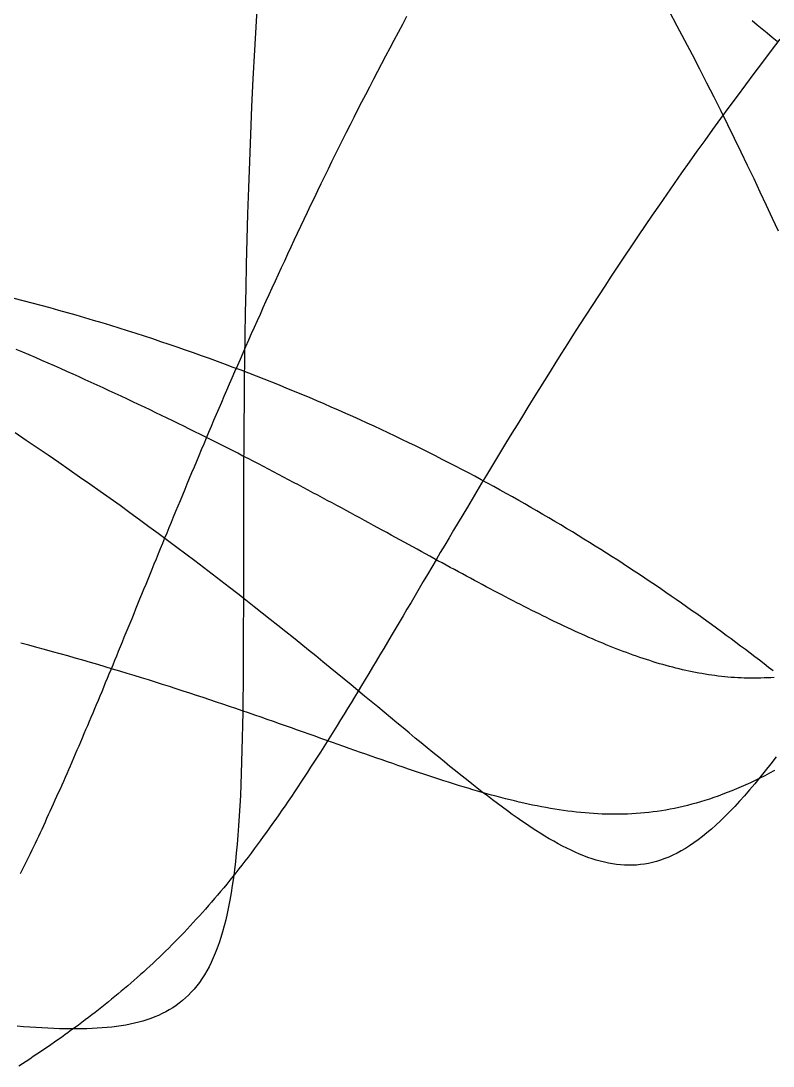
# Model space of a CAD drawing. Header units: metres. Extents: x -15.1 to 13.7, y -13.9 to 15.
# Drawn here: x -2.217 to 0.462, y 2.307 to 6.029 of the extents above; entities that cross this region are included whole.
import ezdxf

# ---------------------------------------------------------------- set-up
doc = ezdxf.new("R2010")
doc.units = ezdxf.units.M

msp = doc.modelspace()

# ---------------------------------------------------------------- linework, layer by layer
for points in [[(-1.3737, 6.1329), (-1.38, 6.0275), (-1.3857, 5.924), (-1.3909, 5.8223), (-1.3956, 5.7223), (-1.3998, 5.6243), (-1.4035, 5.5281), (-1.4069, 5.4337), (-1.4098, 5.3413), (-1.4124, 5.2507), (-1.4147, 5.162), (-1.4167, 5.0752), (-1.4183, 4.9902), (-1.4198, 4.9072), (-1.421, 4.8259), (-1.4219, 4.7466), (-1.4227, 4.6691), (-1.4234, 4.5934), (-1.4239, 4.5195), (-1.4242, 4.4475), (-1.4245, 4.3772), (-1.4247, 4.3086), (-1.4248, 4.2418), (-1.4249, 4.1768), (-1.425, 4.1134), (-1.425, 4.0517), (-1.4251, 3.9916), (-1.4251, 3.9332), (-1.4253, 3.8763), (-1.4254, 3.8211), (-1.4256, 3.7674), (-1.4259, 3.7152), (-1.4263, 3.6645), (-1.4268, 3.6152), (-1.4275, 3.5674), (-1.4282, 3.5211), (-1.4291, 3.4761), (-1.4301, 3.4325), (-1.4313, 3.3902), (-1.4326, 3.3492), (-1.4341, 3.3095), (-1.4358, 3.2711), (-1.4377, 3.2339), (-1.4398, 3.1979), (-1.4421, 3.163), (-1.4446, 3.1294), (-1.4473, 3.0968), (-1.4502, 3.0654), (-1.4534, 3.035), (-1.4568, 3.0057), (-1.4605, 2.9774), (-1.4644, 2.9501), (-1.4685, 2.9238), (-1.4729, 2.8984), (-1.4776, 2.874), (-1.4826, 2.8505), (-1.4878, 2.8279), (-1.4933, 2.8061), (-1.499, 2.7852), (-1.5051, 2.7651), (-1.5114, 2.7458), (-1.518, 2.7273), (-1.5249, 2.7096), (-1.5321, 2.6926), (-1.5396, 2.6763), (-1.5474, 2.6608), (-1.5555, 2.6459), (-1.5639, 2.6317), (-1.5726, 2.6182), (-1.5816, 2.6053), (-1.5909, 2.593), (-1.6005, 2.5813), (-1.6104, 2.5702), (-1.6207, 2.5596), (-1.6312, 2.5496), (-1.6421, 2.5402), (-1.6533, 2.5312), (-1.6648, 2.5228), (-1.6766, 2.5149), (-1.6888, 2.5074), (-1.7013, 2.5004), (-1.7141, 2.4939), (-1.7272, 2.4878), (-1.7407, 2.4821), (-1.7545, 2.4769), (-1.7686, 2.472), (-1.783, 2.4675), (-1.7978, 2.4635), (-1.8129, 2.4597), (-1.8283, 2.4563), (-1.8441, 2.4533), (-1.8602, 2.4506), (-1.8767, 2.4482), (-1.8934, 2.4461), (-1.9106, 2.4444), (-1.928, 2.4429), (-1.9458, 2.4417), (-1.9639, 2.4407), (-1.9824, 2.44), (-2.0012, 2.4396), (-2.0204, 2.4394), (-2.0399, 2.4395), (-2.0597, 2.4397), (-2.0799, 2.4402), (-2.1005, 2.4409), (-2.1213, 2.4418), (-2.1426, 2.4429), (-2.1642, 2.4442), (-2.1861, 2.4456), (-2.2084, 2.4472), (-2.231, 2.449)], [(-0.8435, 6.0442), (-0.8588, 6.0158), (-0.874, 5.9876), (-0.889, 5.9594), (-0.9039, 5.9314), (-0.9186, 5.9036), (-0.9332, 5.8758), (-0.9477, 5.8482), (-0.962, 5.8207), (-0.9762, 5.7933), (-0.9903, 5.766), (-1.0042, 5.7389), (-1.018, 5.7119), (-1.0316, 5.685), (-1.0451, 5.6582), (-1.0585, 5.6316), (-1.0718, 5.6051), (-1.0849, 5.5787), (-1.0979, 5.5524), (-1.1108, 5.5263), (-1.1236, 5.5003), (-1.1362, 5.4744), (-1.1488, 5.4487), (-1.1612, 5.423), (-1.1735, 5.3975), (-1.1856, 5.3722), (-1.1977, 5.3469), (-1.2096, 5.3218), (-1.2215, 5.2968), (-1.2332, 5.2719), (-1.2448, 5.2472), (-1.2563, 5.2226), (-1.2677, 5.1981), (-1.279, 5.1737), (-1.2902, 5.1495), (-1.3013, 5.1254), (-1.3123, 5.1014), (-1.3232, 5.0776), (-1.334, 5.0538), (-1.3447, 5.0302), (-1.3553, 5.0068), (-1.3658, 4.9834), (-1.3762, 4.9602), (-1.3865, 4.9371), (-1.3967, 4.9141), (-1.4068, 4.8913), (-1.4169, 4.8685), (-1.4268, 4.8459), (-1.4367, 4.8234), (-1.4465, 4.8011), (-1.4562, 4.7789), (-1.4658, 4.7568), (-1.4753, 4.7348), (-1.4848, 4.7129), (-1.4942, 4.6912), (-1.5035, 4.6695), (-1.5127, 4.6481), (-1.5218, 4.6267), (-1.5309, 4.6054), (-1.5399, 4.5843), (-1.5488, 4.5633), (-1.5576, 4.5424), (-1.5664, 4.5216), (-1.5751, 4.501), (-1.5837, 4.4804), (-1.5923, 4.46), (-1.6008, 4.4397), (-1.6092, 4.4195), (-1.6176, 4.3994), (-1.6259, 4.3795), (-1.6341, 4.3597), (-1.6423, 4.3399), (-1.6504, 4.3203), (-1.6585, 4.3009), (-1.6665, 4.2815), (-1.6745, 4.2622), (-1.6823, 4.2431), (-1.6902, 4.224), (-1.698, 4.2051), (-1.7057, 4.1863), (-1.7133, 4.1676), (-1.721, 4.149), (-1.7285, 4.1305), (-1.736, 4.1122), (-1.7435, 4.0939), (-1.7509, 4.0757), (-1.7583, 4.0577), (-1.7656, 4.0398), (-1.7729, 4.0219), (-1.7802, 4.0042), (-1.7873, 3.9866), (-1.7945, 3.9691), (-1.8016, 3.9517), (-1.8087, 3.9344), (-1.8157, 3.9172), (-1.8227, 3.9001), (-1.8296, 3.8831), (-1.8365, 3.8662), (-1.8434, 3.8494), (-1.8502, 3.8327), (-1.857, 3.8161), (-1.8638, 3.7996), (-1.8705, 3.7832), (-1.8772, 3.7669), (-1.8839, 3.7507), (-1.8905, 3.7346), (-1.8971, 3.7186), (-1.9037, 3.7027), (-1.9102, 3.6869), (-1.9167, 3.6712), (-1.9232, 3.6555), (-1.9297, 3.64), (-1.9361, 3.6246), (-1.9425, 3.6092), (-1.9489, 3.5939), (-1.9552, 3.5788), (-1.9616, 3.5637), (-1.9679, 3.5487), (-1.9742, 3.5338), (-1.9804, 3.519), (-1.9867, 3.5043), (-1.9929, 3.4896), (-1.9991, 3.4751), (-2.0053, 3.4606), (-2.0114, 3.4463), (-2.0176, 3.432), (-2.0237, 3.4177), (-2.0298, 3.4036), (-2.0359, 3.3896), (-2.0419, 3.3756), (-2.048, 3.3617), (-2.0541, 3.3479), (-2.0601, 3.3342), (-2.0661, 3.3206), (-2.0721, 3.307), (-2.0781, 3.2935), (-2.0841, 3.2801), (-2.09, 3.2668), (-2.096, 3.2535), (-2.1019, 3.2403), (-2.1079, 3.2272), (-2.1138, 3.2142), (-2.1197, 3.2012), (-2.1256, 3.1883), (-2.1315, 3.1755), (-2.1374, 3.1628), (-2.1433, 3.1501), (-2.1492, 3.1375), (-2.1551, 3.125), (-2.1609, 3.1125), (-2.1668, 3.1001), (-2.1726, 3.0878), (-2.1785, 3.0755), (-2.1844, 3.0633), (-2.1902, 3.0512), (-2.196, 3.0391), (-2.2019, 3.0271), (-2.2077, 3.0152), (-2.2136, 3.0033), (-2.2194, 2.9915)], [(0.4804, 5.2795), (0.4592, 5.3255), (0.4377, 5.3719), (0.4159, 5.4186), (0.3936, 5.4658), (0.3709, 5.5133), (0.3478, 5.5613), (0.3243, 5.6096), (0.3003, 5.6583), (0.276, 5.7074), (0.2512, 5.7569), (0.2259, 5.8067), (0.2002, 5.857), (0.1741, 5.9077), (0.1475, 5.9587), (0.1204, 6.0102), (0.0929, 6.062)], [(0.4758, 5.9549), (0.4581, 5.9696), (0.4404, 5.9844), (0.4225, 5.9992), (0.4046, 6.0139), (0.3865, 6.0287)], [(0.486, 5.9642), (0.4546, 5.9231), (0.4236, 5.8822), (0.393, 5.8416), (0.3628, 5.8013), (0.333, 5.7612), (0.3037, 5.7213), (0.2747, 5.6817), (0.2462, 5.6424), (0.218, 5.6033), (0.1902, 5.5645), (0.1628, 5.5259), (0.1358, 5.4876), (0.1092, 5.4496), (0.0829, 5.4118), (0.057, 5.3743), (0.0314, 5.3371), (0.0062, 5.3002), (-0.0186, 5.2636), (-0.0431, 5.2272), (-0.0673, 5.1911), (-0.0911, 5.1553), (-0.1146, 5.1198), (-0.1378, 5.0846), (-0.1607, 5.0496), (-0.1833, 5.015), (-0.2055, 4.9806), (-0.2275, 4.9465), (-0.2491, 4.9127), (-0.2705, 4.8792), (-0.2916, 4.846), (-0.3124, 4.8131), (-0.3329, 4.7805), (-0.3531, 4.7481), (-0.3731, 4.7161), (-0.3928, 4.6843), (-0.4123, 4.6529), (-0.4315, 4.6217), (-0.4504, 4.5908), (-0.4692, 4.5602), (-0.4876, 4.5299), (-0.5059, 4.4999), (-0.5239, 4.4701), (-0.5416, 4.4407), (-0.5592, 4.4115), (-0.5765, 4.3826), (-0.5937, 4.354), (-0.6106, 4.3257), (-0.6273, 4.2977), (-0.6438, 4.2699), (-0.6602, 4.2424), (-0.6763, 4.2152), (-0.6922, 4.1883), (-0.708, 4.1617), (-0.7236, 4.1353), (-0.739, 4.1092), (-0.7542, 4.0834), (-0.7693, 4.0578), (-0.7842, 4.0325), (-0.799, 4.0075), (-0.8136, 3.9827), (-0.828, 3.9582), (-0.8423, 3.934), (-0.8565, 3.91), (-0.8705, 3.8862), (-0.8844, 3.8628), (-0.8981, 3.8396), (-0.9118, 3.8166), (-0.9253, 3.7939), (-0.9386, 3.7714), (-0.9519, 3.7492), (-0.965, 3.7272), (-0.9781, 3.7055), (-0.991, 3.684), (-1.0038, 3.6627), (-1.0165, 3.6417), (-1.0291, 3.6209), (-1.0417, 3.6003), (-1.0541, 3.58), (-1.0664, 3.5599), (-1.0787, 3.54), (-1.0909, 3.5204), (-1.103, 3.5009), (-1.115, 3.4817), (-1.1269, 3.4627), (-1.1388, 3.4439), (-1.1506, 3.4253), (-1.1623, 3.407), (-1.174, 3.3888), (-1.1856, 3.3709), (-1.1971, 3.3531), (-1.2086, 3.3356), (-1.22, 3.3182), (-1.2314, 3.3011), (-1.2428, 3.2841), (-1.2541, 3.2673), (-1.2653, 3.2507), (-1.2765, 3.2343), (-1.2877, 3.2181), (-1.2988, 3.2021), (-1.3099, 3.1863), (-1.321, 3.1706), (-1.332, 3.1551), (-1.343, 3.1398), (-1.354, 3.1246), (-1.3649, 3.1096), (-1.3759, 3.0948), (-1.3868, 3.0802), (-1.3977, 3.0657), (-1.4085, 3.0513), (-1.4194, 3.0372), (-1.4303, 3.0231), (-1.4411, 3.0093), (-1.4519, 2.9956), (-1.4627, 2.982), (-1.4736, 2.9686), (-1.4844, 2.9553), (-1.4952, 2.9422), (-1.506, 2.9292), (-1.5168, 2.9163), (-1.5276, 2.9036), (-1.5384, 2.891), (-1.5492, 2.8785), (-1.5601, 2.8662), (-1.5709, 2.854), (-1.5817, 2.8419), (-1.5926, 2.8299), (-1.6035, 2.8181), (-1.6144, 2.8063), (-1.6253, 2.7947), (-1.6362, 2.7832), (-1.6471, 2.7718), (-1.6581, 2.7605), (-1.669, 2.7494), (-1.68, 2.7383), (-1.691, 2.7273), (-1.7021, 2.7164), (-1.7131, 2.7057), (-1.7242, 2.695), (-1.7353, 2.6844), (-1.7465, 2.6739), (-1.7577, 2.6635), (-1.7689, 2.6532), (-1.7801, 2.643), (-1.7914, 2.6328), (-1.8027, 2.6228), (-1.814, 2.6128), (-1.8254, 2.6029), (-1.8368, 2.5931), (-1.8482, 2.5833), (-1.8597, 2.5736), (-1.8712, 2.564), (-1.8827, 2.5545), (-1.8943, 2.545), (-1.9059, 2.5356), (-1.9176, 2.5262), (-1.9293, 2.5169), (-1.9411, 2.5077), (-1.9529, 2.4985), (-1.9647, 2.4894), (-1.9766, 2.4803), (-1.9885, 2.4713), (-2.0005, 2.4623), (-2.0125, 2.4534), (-2.0246, 2.4445), (-2.0367, 2.4357), (-2.0489, 2.4269), (-2.0611, 2.4181), (-2.0733, 2.4094), (-2.0856, 2.4007), (-2.098, 2.3921), (-2.1104, 2.3834), (-2.1228, 2.3749), (-2.1353, 2.3663), (-2.1479, 2.3578), (-2.1605, 2.3493), (-2.1732, 2.3408), (-2.1859, 2.3323), (-2.1986, 2.3239), (-2.2114, 2.3155), (-2.2243, 2.3071)], [(0.4619, 3.714), (0.4456, 3.7266), (0.4293, 3.7392), (0.4128, 3.7519), (0.3963, 3.7645), (0.3796, 3.7772), (0.3628, 3.7899), (0.346, 3.8026), (0.329, 3.8153), (0.3119, 3.828), (0.2948, 3.8407), (0.2775, 3.8534), (0.2601, 3.8661), (0.2426, 3.8789), (0.225, 3.8916), (0.2072, 3.9044), (0.1894, 3.9171), (0.1715, 3.9298), (0.1534, 3.9426), (0.1352, 3.9553), (0.1169, 3.9681), (0.0985, 3.9808), (0.08, 3.9936), (0.0614, 4.0063), (0.0426, 4.019), (0.0238, 4.0318), (0.0048, 4.0445), (-0.0143, 4.0572), (-0.0336, 4.0699), (-0.0529, 4.0826), (-0.0724, 4.0953), (-0.092, 4.108), (-0.1117, 4.1207), (-0.1316, 4.1333), (-0.1515, 4.146), (-0.1716, 4.1586), (-0.1918, 4.1712), (-0.2122, 4.1838), (-0.2327, 4.1964), (-0.2533, 4.209), (-0.274, 4.2216), (-0.2949, 4.2341), (-0.3158, 4.2466), (-0.337, 4.2591), (-0.3582, 4.2716), (-0.3796, 4.284), (-0.4011, 4.2965), (-0.4228, 4.3089), (-0.4446, 4.3212), (-0.4665, 4.3336), (-0.4886, 4.3459), (-0.5108, 4.3582), (-0.5331, 4.3705), (-0.5556, 4.3827), (-0.5782, 4.3949), (-0.6009, 4.4071), (-0.6238, 4.4193), (-0.6468, 4.4314), (-0.67, 4.4435), (-0.6933, 4.4555), (-0.7168, 4.4675), (-0.7404, 4.4795), (-0.7641, 4.4914), (-0.788, 4.5033), (-0.812, 4.5151), (-0.8362, 4.5269), (-0.8605, 4.5387), (-0.8849, 4.5504), (-0.9096, 4.5621), (-0.9343, 4.5737), (-0.9592, 4.5853), (-0.9843, 4.5968), (-1.0095, 4.6083), (-1.0348, 4.6198), (-1.0603, 4.6312), (-1.086, 4.6425), (-1.1118, 4.6538), (-1.1377, 4.665), (-1.1638, 4.6762), (-1.1901, 4.6873), (-1.2165, 4.6984), (-1.2431, 4.7094), (-1.2698, 4.7203), (-1.2966, 4.7312), (-1.3237, 4.742), (-1.3509, 4.7528), (-1.3782, 4.7635), (-1.4057, 4.7741), (-1.4333, 4.7846), (-1.4611, 4.7951), (-1.4891, 4.8056), (-1.5172, 4.8159), (-1.5455, 4.8262), (-1.574, 4.8364), (-1.6026, 4.8466), (-1.6313, 4.8566), (-1.6603, 4.8666), (-1.6894, 4.8766), (-1.7186, 4.8864), (-1.748, 4.8962), (-1.7776, 4.9058), (-1.8073, 4.9154), (-1.8372, 4.925), (-1.8673, 4.9344), (-1.8975, 4.9437), (-1.9279, 4.953), (-1.9585, 4.9622), (-1.9892, 4.9713), (-2.0201, 4.9803), (-2.0511, 4.9892), (-2.0823, 4.998), (-2.1137, 5.0067), (-2.1453, 5.0154), (-2.177, 5.0239), (-2.2089, 5.0323), (-2.2409, 5.0407)], [(0.4649, 3.6909), (0.453, 3.6901), (0.4412, 3.6895), (0.4294, 3.689), (0.4176, 3.6886), (0.4058, 3.6884), (0.3941, 3.6883), (0.3824, 3.6883), (0.3707, 3.6885), (0.359, 3.6888), (0.3474, 3.6892), (0.3357, 3.6898), (0.3241, 3.6905), (0.3125, 3.6913), (0.3009, 3.6923), (0.2893, 3.6934), (0.2777, 3.6946), (0.2661, 3.6959), (0.2546, 3.6974), (0.243, 3.699), (0.2314, 3.7007), (0.2199, 3.7025), (0.2083, 3.7044), (0.1967, 3.7065), (0.1852, 3.7087), (0.1736, 3.711), (0.162, 3.7134), (0.1504, 3.7159), (0.1388, 3.7185), (0.1272, 3.7213), (0.1156, 3.7241), (0.104, 3.7271), (0.0923, 3.7301), (0.0807, 3.7333), (0.069, 3.7366), (0.0573, 3.74), (0.0456, 3.7435), (0.0339, 3.7471), (0.0221, 3.7508), (0.0103, 3.7546), (-0.0015, 3.7585), (-0.0133, 3.7625), (-0.0252, 3.7665), (-0.037, 3.7707), (-0.0489, 3.775), (-0.0609, 3.7794), (-0.0728, 3.7839), (-0.0848, 3.7884), (-0.0969, 3.7931), (-0.1089, 3.7978), (-0.121, 3.8027), (-0.1332, 3.8076), (-0.1453, 3.8126), (-0.1575, 3.8177), (-0.1698, 3.8229), (-0.1821, 3.8282), (-0.1944, 3.8335), (-0.2068, 3.839), (-0.2192, 3.8445), (-0.2317, 3.8501), (-0.2442, 3.8558), (-0.2567, 3.8615), (-0.2693, 3.8674), (-0.282, 3.8733), (-0.2947, 3.8793), (-0.3074, 3.8854), (-0.3202, 3.8915), (-0.333, 3.8977), (-0.3459, 3.904), (-0.3589, 3.9104), (-0.3719, 3.9169), (-0.385, 3.9234), (-0.3981, 3.9299), (-0.4113, 3.9366), (-0.4245, 3.9433), (-0.4378, 3.9501), (-0.4511, 3.957), (-0.4645, 3.9639), (-0.478, 3.9709), (-0.4915, 3.9779), (-0.5051, 3.985), (-0.5188, 3.9922), (-0.5325, 3.9994), (-0.5463, 4.0067), (-0.5602, 4.0141), (-0.5741, 4.0215), (-0.5881, 4.029), (-0.6021, 4.0365), (-0.6163, 4.0441), (-0.6305, 4.0517), (-0.6447, 4.0594), (-0.6591, 4.0672), (-0.6735, 4.075), (-0.688, 4.0828), (-0.7025, 4.0908), (-0.7172, 4.0987), (-0.7319, 4.1067), (-0.7467, 4.1148), (-0.7615, 4.1229), (-0.7765, 4.1311), (-0.7915, 4.1393), (-0.8066, 4.1475), (-0.8218, 4.1558), (-0.837, 4.1642), (-0.8524, 4.1726), (-0.8678, 4.181), (-0.8833, 4.1895), (-0.8989, 4.198), (-0.9145, 4.2066), (-0.9303, 4.2152), (-0.9461, 4.2238), (-0.962, 4.2325), (-0.9781, 4.2412), (-0.9942, 4.25), (-1.0103, 4.2588), (-1.0266, 4.2676), (-1.043, 4.2765), (-1.0594, 4.2854), (-1.076, 4.2944), (-1.0926, 4.3033), (-1.1093, 4.3124), (-1.1261, 4.3214), (-1.143, 4.3305), (-1.16, 4.3396), (-1.1771, 4.3487), (-1.1943, 4.3579), (-1.2116, 4.3671), (-1.229, 4.3763), (-1.2465, 4.3856), (-1.2641, 4.3948), (-1.2817, 4.4041), (-1.2995, 4.4135), (-1.3174, 4.4228), (-1.3354, 4.4322), (-1.3534, 4.4416), (-1.3716, 4.451), (-1.3899, 4.4605), (-1.4082, 4.47), (-1.4267, 4.4794), (-1.4453, 4.489), (-1.464, 4.4985), (-1.4828, 4.508), (-1.5017, 4.5176), (-1.5207, 4.5272), (-1.5398, 4.5368), (-1.559, 4.5464), (-1.5783, 4.5561), (-1.5978, 4.5657), (-1.6173, 4.5754), (-1.6369, 4.5851), (-1.6567, 4.5948), (-1.6766, 4.6045), (-1.6966, 4.6142), (-1.7166, 4.6239), (-1.7369, 4.6337), (-1.7572, 4.6434), (-1.7776, 4.6532), (-1.7981, 4.663), (-1.8188, 4.6727), (-1.8396, 4.6825), (-1.8605, 4.6923), (-1.8815, 4.7021), (-1.9026, 4.7119), (-1.9238, 4.7217), (-1.9452, 4.7315), (-1.9667, 4.7414), (-1.9883, 4.7512), (-2.01, 4.761), (-2.0318, 4.7708), (-2.0538, 4.7806), (-2.0758, 4.7905), (-2.098, 4.8003), (-2.1204, 4.8101), (-2.1428, 4.8199), (-2.1654, 4.8298), (-2.1881, 4.8396), (-2.2109, 4.8494), (-2.2338, 4.8592)], [(0.473, 3.4088), (0.4532, 3.3831), (0.4338, 3.3584), (0.4147, 3.3347), (0.3961, 3.3121), (0.3778, 3.2904), (0.3598, 3.2698), (0.3421, 3.2501), (0.3247, 3.2313), (0.3077, 3.2134), (0.2908, 3.1965), (0.2743, 3.1804), (0.2579, 3.1653), (0.2418, 3.1509), (0.2259, 3.1375), (0.2102, 3.1248), (0.1947, 3.113), (0.1793, 3.1019), (0.1641, 3.0917), (0.149, 3.0822), (0.1341, 3.0734), (0.1193, 3.0654), (0.1045, 3.0582), (0.0899, 3.0516), (0.0754, 3.0457), (0.0609, 3.0405), (0.0465, 3.036), (0.0322, 3.0322), (0.0178, 3.0289), (0.0036, 3.0264), (-0.0107, 3.0244), (-0.0249, 3.0231), (-0.0392, 3.0223), (-0.0534, 3.0221), (-0.0677, 3.0225), (-0.082, 3.0235), (-0.0963, 3.025), (-0.1106, 3.0271), (-0.125, 3.0297), (-0.1395, 3.0328), (-0.154, 3.0365), (-0.1686, 3.0406), (-0.1832, 3.0452), (-0.198, 3.0503), (-0.2128, 3.0559), (-0.2277, 3.062), (-0.2428, 3.0685), (-0.2579, 3.0755), (-0.2732, 3.0829), (-0.2886, 3.0907), (-0.3041, 3.099), (-0.3197, 3.1076), (-0.3355, 3.1167), (-0.3514, 3.1262), (-0.3675, 3.1361), (-0.3838, 3.1464), (-0.4002, 3.157), (-0.4168, 3.168), (-0.4335, 3.1794), (-0.4505, 3.1912), (-0.4676, 3.2033), (-0.4849, 3.2157), (-0.5024, 3.2285), (-0.5201, 3.2417), (-0.538, 3.2551), (-0.5561, 3.2689), (-0.5745, 3.283), (-0.593, 3.2975), (-0.6118, 3.3122), (-0.6308, 3.3272), (-0.65, 3.3425), (-0.6695, 3.3582), (-0.6892, 3.3741), (-0.7092, 3.3903), (-0.7294, 3.4067), (-0.7499, 3.4235), (-0.7707, 3.4405), (-0.7917, 3.4578), (-0.8129, 3.4753), (-0.8345, 3.4932), (-0.8563, 3.5112), (-0.8784, 3.5295), (-0.9008, 3.5481), (-0.9235, 3.5669), (-0.9465, 3.5859), (-0.9698, 3.6052), (-0.9934, 3.6247), (-1.0173, 3.6444), (-1.0415, 3.6644), (-1.066, 3.6845), (-1.0909, 3.7049), (-1.1161, 3.7255), (-1.1416, 3.7464), (-1.1674, 3.7674), (-1.1936, 3.7886), (-1.2201, 3.8101), (-1.247, 3.8317), (-1.2742, 3.8535), (-1.3018, 3.8756), (-1.3297, 3.8978), (-1.358, 3.9202), (-1.3867, 3.9428), (-1.4158, 3.9656), (-1.4452, 3.9886), (-1.475, 4.0117), (-1.5052, 4.035), (-1.5358, 4.0585), (-1.5668, 4.0822), (-1.5982, 4.106), (-1.63, 4.13), (-1.6622, 4.1542), (-1.6949, 4.1785), (-1.7279, 4.203), (-1.7614, 4.2277), (-1.7953, 4.2525), (-1.8296, 4.2774), (-1.8644, 4.3026), (-1.8996, 4.3278), (-1.9353, 4.3532), (-1.9715, 4.3788), (-2.0081, 4.4045), (-2.0451, 4.4304), (-2.0826, 4.4563), (-2.1207, 4.4825), (-2.1591, 4.5087), (-2.1981, 4.5351), (-2.2376, 4.5616)], [(0.4661, 3.3592), (0.4487, 3.35), (0.4315, 3.3411), (0.4144, 3.3325), (0.3975, 3.3242), (0.3807, 3.3162), (0.364, 3.3086), (0.3475, 3.3012), (0.3311, 3.2942), (0.3147, 3.2874), (0.2985, 3.2809), (0.2824, 3.2748), (0.2664, 3.2688), (0.2504, 3.2632), (0.2346, 3.2579), (0.2188, 3.2528), (0.2031, 3.248), (0.1875, 3.2435), (0.1719, 3.2392), (0.1564, 3.2352), (0.141, 3.2314), (0.1256, 3.2279), (0.1102, 3.2247), (0.0949, 3.2217), (0.0797, 3.2189), (0.0644, 3.2164), (0.0492, 3.2141), (0.0341, 3.2121), (0.0189, 3.2103), (0.0038, 3.2087), (-0.0113, 3.2073), (-0.0264, 3.2061), (-0.0415, 3.2052), (-0.0566, 3.2045), (-0.0717, 3.204), (-0.0869, 3.2037), (-0.102, 3.2036), (-0.1171, 3.2037), (-0.1322, 3.204), (-0.1474, 3.2045), (-0.1625, 3.2052), (-0.1777, 3.2061), (-0.193, 3.2071), (-0.2082, 3.2084), (-0.2235, 3.2098), (-0.2389, 3.2114), (-0.2542, 3.2132), (-0.2696, 3.2152), (-0.2851, 3.2173), (-0.3006, 3.2196), (-0.3161, 3.2221), (-0.3318, 3.2247), (-0.3474, 3.2275), (-0.3632, 3.2304), (-0.3789, 3.2335), (-0.3948, 3.2367), (-0.4107, 3.2401), (-0.4267, 3.2436), (-0.4428, 3.2473), (-0.4589, 3.2511), (-0.4751, 3.255), (-0.4914, 3.2591), (-0.5078, 3.2633), (-0.5243, 3.2677), (-0.5408, 3.2721), (-0.5574, 3.2767), (-0.5742, 3.2814), (-0.591, 3.2862), (-0.6079, 3.2912), (-0.6249, 3.2962), (-0.642, 3.3014), (-0.6593, 3.3067), (-0.6766, 3.312), (-0.694, 3.3175), (-0.7115, 3.3231), (-0.7292, 3.3288), (-0.7469, 3.3345), (-0.7648, 3.3404), (-0.7828, 3.3464), (-0.8009, 3.3524), (-0.8191, 3.3586), (-0.8374, 3.3648), (-0.8559, 3.3711), (-0.8745, 3.3775), (-0.8932, 3.384), (-0.912, 3.3905), (-0.931, 3.3971), (-0.9501, 3.4038), (-0.9694, 3.4105), (-0.9887, 3.4174), (-1.0082, 3.4242), (-1.0279, 3.4312), (-1.0477, 3.4382), (-1.0676, 3.4453), (-1.0877, 3.4524), (-1.1079, 3.4596), (-1.1282, 3.4668), (-1.1487, 3.4741), (-1.1694, 3.4814), (-1.1902, 3.4888), (-1.2112, 3.4962), (-1.2323, 3.5036), (-1.2535, 3.5111), (-1.2749, 3.5187), (-1.2965, 3.5262), (-1.3183, 3.5338), (-1.3402, 3.5414), (-1.3622, 3.5491), (-1.3844, 3.5568), (-1.4068, 3.5645), (-1.4294, 3.5722), (-1.4521, 3.58), (-1.475, 3.5878), (-1.498, 3.5956), (-1.5213, 3.6034), (-1.5446, 3.6112), (-1.5682, 3.619), (-1.592, 3.6269), (-1.6159, 3.6347), (-1.64, 3.6426), (-1.6643, 3.6504), (-1.6887, 3.6583), (-1.7134, 3.6662), (-1.7382, 3.674), (-1.7632, 3.6819), (-1.7884, 3.6897), (-1.8137, 3.6976), (-1.8393, 3.7054), (-1.865, 3.7132), (-1.891, 3.721), (-1.9171, 3.7288), (-1.9434, 3.7366), (-1.9699, 3.7443), (-1.9966, 3.752), (-2.0235, 3.7598), (-2.0506, 3.7674), (-2.0779, 3.7751), (-2.1054, 3.7827), (-2.1331, 3.7903), (-2.161, 3.7979), (-2.1891, 3.8054), (-2.2174, 3.8129)]]:
    msp.add_lwpolyline(points)

doc.saveas('drawing.dxf')
